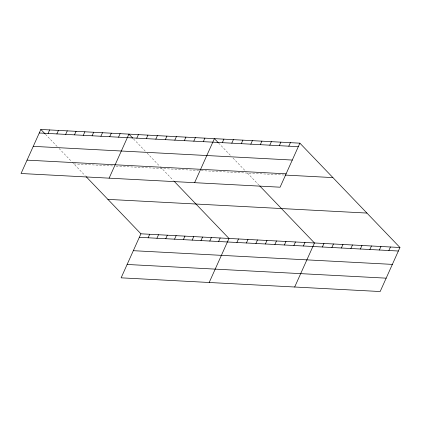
<?xml version="1.0" encoding="UTF-8"?>
<svg xmlns="http://www.w3.org/2000/svg" width="421" height="421" viewBox="0 0 421 421"><rect width="100%" height="100%" fill="white"/><g stroke="black" fill="none" stroke-linecap="round" stroke-linejoin="round"><path stroke-width="0.32" stroke-dasharray="2.1 1.58" d="M73.864 163.901L113.496 165.995M116.012 166.127L198.665 170.494M201.196 170.631L284.78 175.052M218.631 143.061L230.908 155.859M233.024 158.064L245.301 170.868M247.422 173.073L258.762 184.898M133.573 138.983L145.424 151.339M147.118 153.107L159.822 166.348M160.243 166.79L173.278 180.377M45.494 134.325L57.351 146.682M59.045 148.45L71.744 161.69M72.17 162.132L85.205 175.725"/><path stroke-width="0.63" d="M40.842 129.468L21.05 173.505L280.091 187.198L299.878 143.166L40.842 129.468L45.073 133.883M48.068 133.452L49.646 129.936M56.872 133.92L58.456 130.399M65.681 134.383L67.26 130.868M74.491 134.852L76.069 131.331M83.295 135.315L84.879 131.799M92.104 135.783L93.683 132.262M100.908 136.246L102.492 132.731M109.718 136.714L111.297 133.194M118.527 137.178L120.106 133.662M109.123 178.162L128.915 134.125L132.726 138.099M136.83 138.146L138.409 134.625M146.329 138.646L147.908 135.13M155.828 139.151L157.407 135.63M165.327 139.651L166.905 136.136M174.826 140.156L176.404 136.636M86.079 176.631L140.909 233.802L121.122 277.834L380.158 291.532L399.95 247.495L299.878 143.166M184.319 140.656L185.903 137.141M148.134 237.786L149.718 234.265M193.818 141.156L195.402 137.641M156.944 238.249L158.522 234.734M203.317 141.661L204.901 138.141M165.753 238.718L167.332 235.197M194.607 182.677L214.394 138.646L218.21 142.619M174.557 239.181L176.141 235.665M222.314 142.666L223.893 139.146M183.367 239.649L184.945 236.128M231.813 143.166L233.392 139.651M192.171 240.112L193.755 236.597M241.312 143.666L242.891 140.151M200.98 240.58L202.559 237.06M250.811 144.171L252.389 140.651M209.79 241.044L211.368 237.528M260.304 144.671L261.888 141.156M218.594 241.512L220.178 237.991M269.803 145.177L271.387 141.656M209.195 282.491L228.982 238.46L174.152 181.288M279.302 145.677L280.886 142.161M236.902 242.48L238.481 238.96M288.801 146.182L290.379 142.661M246.401 242.98L247.98 239.465M255.9 243.48L257.478 239.965M265.393 243.985L266.977 240.465M274.892 244.485L276.476 240.97M284.391 244.99L285.975 241.47M293.89 245.49L295.468 241.975M303.388 245.99L304.967 242.475M294.679 287.011L314.466 242.975L259.636 185.808M322.386 246.995L323.965 243.48M331.88 247.501L333.464 243.98M341.378 248.001L342.962 244.485M350.877 248.506L352.461 244.985M360.376 249.006L361.96 245.49M369.875 249.506L371.454 245.99M379.374 250.011L380.952 246.49M388.872 250.511L390.451 246.995M39.258 132.989L298.3 146.682M33.248 146.355L292.29 160.054M27.06 160.133L286.101 173.826M285.412 175.083L332.9 177.594M107.887 199.37L366.928 213.068M140.909 233.802L399.95 247.495M139.33 237.318L398.371 251.016M133.32 250.69L392.361 264.383M127.131 264.467L386.168 278.16"/></g></svg>
